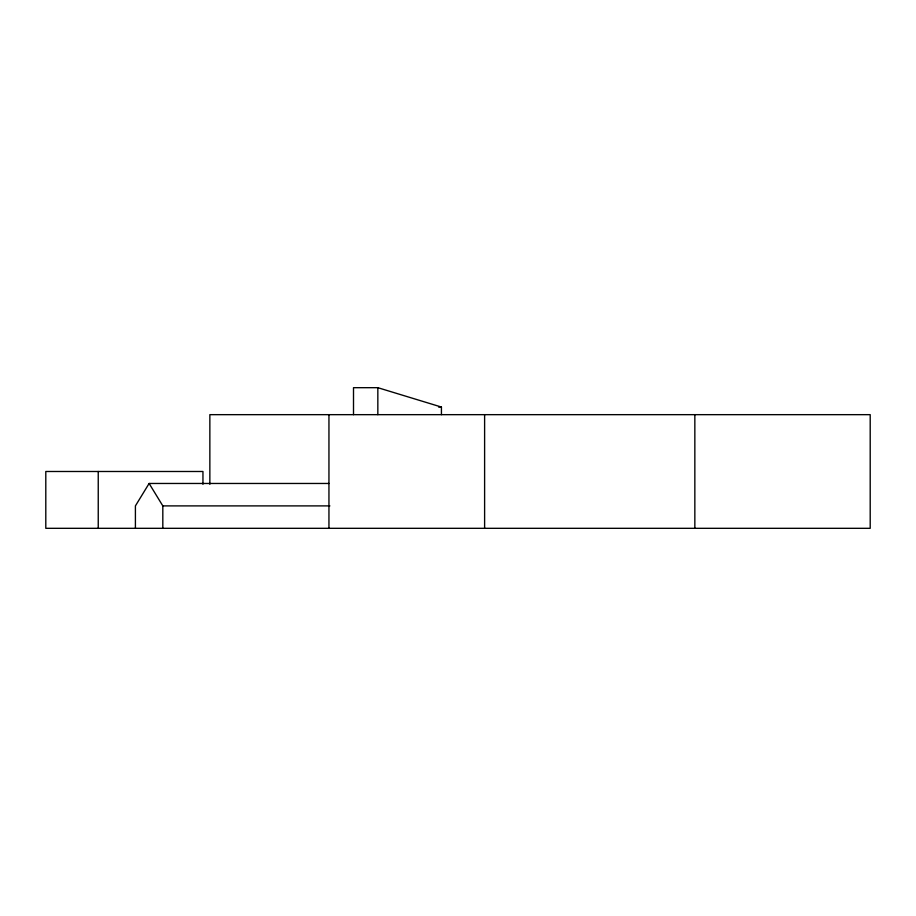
<?xml version="1.0" encoding="UTF-8"?>
<svg xmlns="http://www.w3.org/2000/svg" width="916" height="916" viewBox="0 0 916 916"><rect width="100%" height="100%" fill="white"/><g stroke="black" fill="none" stroke-linecap="round" stroke-linejoin="round"><path stroke-width="1.37" d="M329.027 483.465L149.113 483.465L135.408 505.895L135.408 528.314M441.432 414.662L441.432 407.059L377.839 387.686L353.507 387.686L353.507 414.662M438.581 407.059L441.432 407.059M149.113 483.465L162.819 505.895L329.886 505.895M694.843 414.662L694.843 528.314M484.61 414.662L484.61 528.314M377.839 387.686L377.839 414.662M328.947 414.662L328.947 528.314M209.856 484.278L209.856 414.662L870.2 414.662L870.2 528.314L45.8 528.314L45.8 471.488L202.951 471.488L202.951 484.278M162.819 505.895L162.819 528.314M98.241 471.488L98.241 528.314"/></g></svg>
